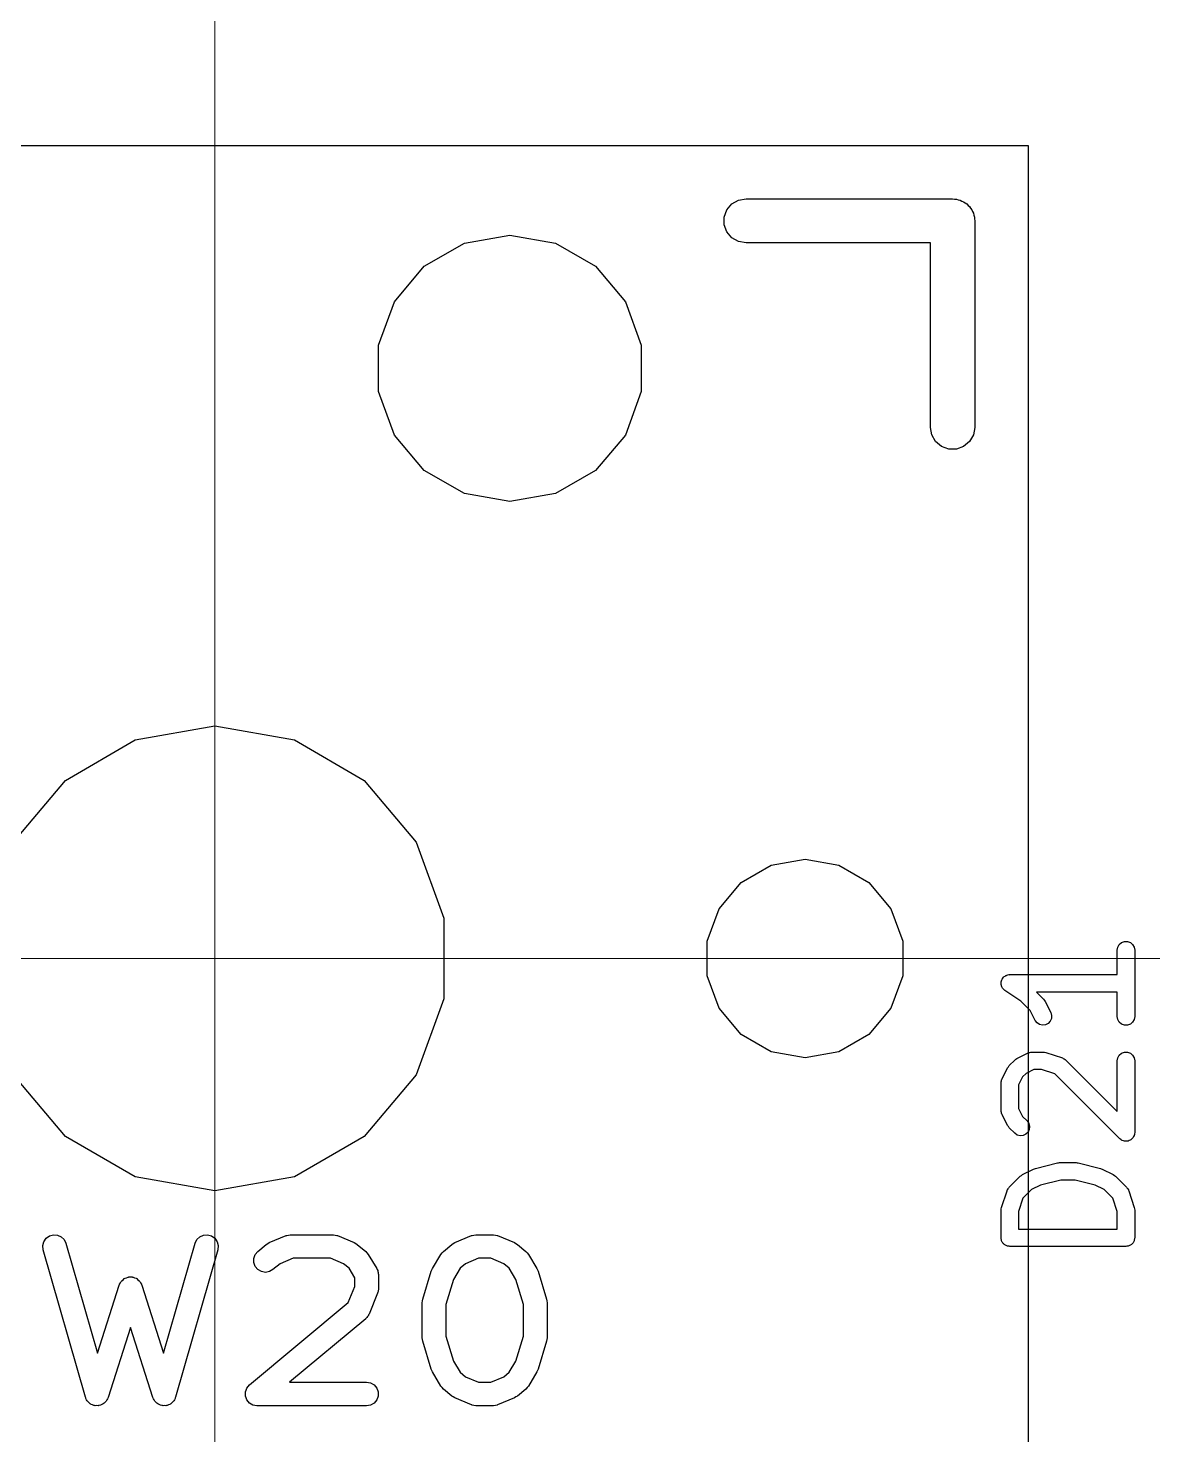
# Model space of a CAD drawing. Header units: millimetres. Extents: x 24 to 200, y 24 to 188.
# Drawn here: x 61.42 to 71.1, y 94.52 to 106.63 of the extents above; entities that cross this region are included whole.
import ezdxf

# ---------------------------------------------------------------- set-up
doc = ezdxf.new("R2010")
doc.units = ezdxf.units.MM
doc.layers.add('3_SwitchPlate', color=6, linetype='Continuous')
doc.layers.add('7_PCBサンプル', color=7, linetype='Continuous')
doc.layers.add('補助線', color=4, linetype='Continuous', lineweight=5, transparency=0.5)

# ---------------------------------------------------------------- blocks, each defined once
blk = doc.blocks.new('hhskb2-F.SilkS')
at = {"layer": '7_PCBサンプル'}
for p, q in [((54.4495, -81.5041), (54.5068, -81.471)), ((54.5068, -81.471), (54.572, -81.4595)), ((54.572, -81.4595), (56.35, -81.4595)), ((56.35, -81.4595), (56.3664, -81.4624)), ((56.3664, -81.4624), (56.3831, -81.4624)), ((56.3831, -81.4624), (56.3987, -81.4681)), ((56.3987, -81.4681), (56.4152, -81.471)), ((56.4152, -81.471), (56.4296, -81.4793)), ((56.4296, -81.4793), (56.4452, -81.485)), ((56.4452, -81.485), (56.458, -81.4957)), ((56.458, -81.4957), (56.4725, -81.5041)), ((54.3844, -81.6169), (54.407, -81.5547)), ((54.3844, -81.6831), (54.3844, -81.6169)), ((54.407, -81.5547), (54.4495, -81.5041)), ((56.4725, -81.5041), (56.4832, -81.5168)), ((56.4832, -81.5168), (56.4959, -81.5275)), ((56.4959, -81.5275), (56.5043, -81.542)), ((56.5043, -81.542), (56.515, -81.5547)), ((56.515, -81.5547), (56.5207, -81.5704)), ((56.5207, -81.5704), (56.529, -81.5848)), ((56.529, -81.5848), (56.5319, -81.6013)), ((56.5319, -81.6013), (56.5376, -81.6169)), ((56.5376, -81.6169), (56.5376, -81.6336)), ((54.407, -81.7452), (54.3844, -81.6831)), ((56.5376, -81.6336), (56.5405, -81.65)), ((56.5405, -81.65), (56.5405, -83.428)), ((51.8025, -82.0411), (52.1476, -81.8418)), ((52.1476, -81.8418), (52.54, -81.7726)), ((52.54, -81.7726), (52.9324, -81.8418)), ((52.9324, -81.8418), (53.2775, -82.0411)), ((54.4495, -81.7959), (54.407, -81.7452)), ((54.5068, -81.829), (54.4495, -81.7959)), ((54.572, -81.8405), (54.5068, -81.829)), ((56.1595, -81.8405), (54.572, -81.8405)), ((56.1595, -83.428), (56.1595, -81.8405)), ((51.5464, -82.3463), (51.8025, -82.0411)), ((53.2775, -82.0411), (53.5336, -82.3463)), ((51.4101, -82.7208), (51.5464, -82.3463)), ((53.5336, -82.3463), (53.6699, -82.7208)), ((51.4101, -83.1192), (51.4101, -82.7208)), ((53.6699, -82.7208), (53.6699, -83.1192)), ((51.5464, -83.4937), (51.4101, -83.1192)), ((53.6699, -83.1192), (53.5336, -83.4937)), ((56.171, -83.4932), (56.1595, -83.428)), ((56.5405, -83.428), (56.529, -83.4932)), ((51.8025, -83.7989), (51.5464, -83.4937)), ((53.5336, -83.4937), (53.2775, -83.7989)), ((56.2041, -83.5505), (56.171, -83.4932)), ((56.2547, -83.593), (56.2041, -83.5505)), ((56.4959, -83.5505), (56.4452, -83.593)), ((56.529, -83.4932), (56.4959, -83.5505)), ((56.3169, -83.6156), (56.2547, -83.593)), ((56.3831, -83.6156), (56.3169, -83.6156)), ((56.4452, -83.593), (56.3831, -83.6156)), ((52.1476, -83.9982), (51.8025, -83.7989)), ((53.2775, -83.7989), (52.9324, -83.9982)), ((52.54, -84.0674), (52.1476, -83.9982)), ((52.9324, -83.9982), (52.54, -84.0674)), ((49.3154, -86.1192), (50, -85.9985)), ((50, -85.9985), (50.6846, -86.1192)), ((48.7134, -86.4667), (49.3154, -86.1192)), ((50.6846, -86.1192), (51.2865, -86.4667)), ((48.2666, -86.9992), (48.7134, -86.4667)), ((51.2865, -86.4667), (51.7334, -86.9992)), ((51.7334, -86.9992), (51.9711, -87.6524)), ((54.7879, -87.1974), (55.08, -87.1458)), ((55.08, -87.1458), (55.3721, -87.1974)), ((54.531, -87.3457), (54.7879, -87.1974)), ((55.3721, -87.1974), (55.629, -87.3457)), ((54.3403, -87.5729), (54.531, -87.3457)), ((55.629, -87.3457), (55.8197, -87.5729)), ((51.9711, -87.6524), (51.9711, -88.3476)), ((54.2388, -87.8517), (54.3403, -87.5729)), ((55.8197, -87.5729), (55.9212, -87.8517)), ((54.2388, -88.1483), (54.2388, -87.8517)), ((55.9212, -87.8517), (55.9212, -88.1483)), ((57.7674, -87.9281), (57.7719, -87.9024)), ((57.7719, -87.9024), (57.7849, -87.8799)), ((57.7849, -87.8799), (57.8049, -87.8631)), ((57.8049, -87.8631), (57.8294, -87.8542)), ((57.8294, -87.8542), (57.8554, -87.8542)), ((57.8554, -87.8542), (57.8799, -87.8631)), ((57.8799, -87.8631), (57.8998, -87.8799)), ((57.8998, -87.8799), (57.9129, -87.9024)), ((57.9129, -87.9024), (57.9174, -87.9281)), ((57.7674, -88.1388), (57.7674, -87.9281)), ((57.9174, -87.9281), (57.9174, -88.4995)), ((54.3403, -88.4271), (54.2388, -88.1483)), ((55.9212, -88.1483), (55.8197, -88.4271)), ((56.7832, -88.1695), (56.7881, -88.162)), ((56.7881, -88.162), (56.7915, -88.1595)), ((56.7915, -88.1595), (56.7942, -88.1564)), ((56.7942, -88.1564), (56.8019, -88.1519)), ((56.8019, -88.1519), (56.8091, -88.1466)), ((56.8091, -88.1466), (56.8131, -88.1454)), ((56.8131, -88.1454), (56.8167, -88.1433)), ((56.8167, -88.1433), (56.8255, -88.1418)), ((56.8255, -88.1418), (56.8341, -88.1393)), ((56.8341, -88.1393), (56.8383, -88.1395)), ((56.8383, -88.1395), (56.8424, -88.1388)), ((56.8424, -88.1388), (57.7674, -88.1388)), ((56.7675, -88.209), (56.7685, -88.2049)), ((56.7685, -88.2179), (56.7675, -88.209)), ((56.7685, -88.2008), (56.7716, -88.1924)), ((56.7685, -88.2049), (56.7685, -88.2008)), ((56.7685, -88.2268), (56.7685, -88.2179)), ((56.7699, -88.2307), (56.7685, -88.2268)), ((56.7704, -88.2349), (56.7699, -88.2307)), ((56.7744, -88.2429), (56.7704, -88.2349)), ((56.7716, -88.1924), (56.7737, -88.1837)), ((56.7737, -88.1837), (56.776, -88.1802)), ((56.7774, -88.2513), (56.7744, -88.2429)), ((56.776, -88.1802), (56.7774, -88.1763)), ((56.7774, -88.1763), (56.7832, -88.1695)), ((56.7801, -88.2545), (56.7774, -88.2513)), ((56.7819, -88.2582), (56.7801, -88.2545)), ((56.7884, -88.2644), (56.7819, -88.2582)), ((56.7942, -88.2713), (56.7884, -88.2644)), ((56.7978, -88.2733), (56.7942, -88.2713)), ((56.8008, -88.2762), (56.7978, -88.2733)), ((56.9375, -88.3673), (56.8008, -88.2762)), ((51.9711, -88.3476), (51.7334, -89.0008)), ((57.0188, -88.4487), (56.9375, -88.3673)), ((57.7674, -88.2888), (57.0711, -88.2888)), ((57.0711, -88.2888), (57.1335, -88.3513)), ((57.1335, -88.3513), (57.1404, -88.3611)), ((57.1404, -88.3611), (57.1476, -88.3707)), ((57.1476, -88.3707), (57.1952, -88.466)), ((57.7674, -88.4995), (57.7674, -88.2888)), ((54.531, -88.6543), (54.3403, -88.4271)), ((55.8197, -88.4271), (55.629, -88.6543)), ((57.061, -88.5331), (57.0188, -88.4487)), ((57.201, -88.5169), (57.1907, -88.5408)), ((57.1952, -88.466), (57.2026, -88.4909)), ((57.2026, -88.4909), (57.201, -88.5169)), ((57.7719, -88.5252), (57.7674, -88.4995)), ((57.7849, -88.5477), (57.7719, -88.5252)), ((57.9129, -88.5252), (57.8998, -88.5477)), ((57.9174, -88.4995), (57.9129, -88.5252)), ((57.0765, -88.554), (57.061, -88.5331)), ((57.0983, -88.5683), (57.0765, -88.554)), ((57.1236, -88.5744), (57.0983, -88.5683)), ((57.1495, -88.5714), (57.1236, -88.5744)), ((57.1728, -88.5598), (57.1495, -88.5714)), ((57.1907, -88.5408), (57.1728, -88.5598)), ((57.8049, -88.5645), (57.7849, -88.5477)), ((57.8294, -88.5734), (57.8049, -88.5645)), ((57.8554, -88.5734), (57.8294, -88.5734)), ((57.8799, -88.5645), (57.8554, -88.5734)), ((57.8998, -88.5477), (57.8799, -88.5645)), ((54.7879, -88.8026), (54.531, -88.6543)), ((55.629, -88.6543), (55.3721, -88.8026)), ((55.08, -88.8541), (54.7879, -88.8026)), ((55.3721, -88.8026), (55.08, -88.8541)), ((56.837, -88.9227), (56.8846, -88.8751)), ((56.8846, -88.8751), (56.8944, -88.8682)), ((56.8944, -88.8682), (56.9041, -88.861)), ((56.9041, -88.861), (56.9993, -88.8134)), ((56.9993, -88.8134), (57.0035, -88.8122)), ((57.0035, -88.8122), (57.0072, -88.81)), ((57.0072, -88.81), (57.0159, -88.8085)), ((57.0159, -88.8085), (57.0243, -88.806)), ((57.0243, -88.806), (57.0286, -88.8062)), ((57.0286, -88.8062), (57.0329, -88.8055)), ((57.0329, -88.8055), (57.1281, -88.8055)), ((57.1281, -88.8055), (57.1399, -88.8076)), ((57.1399, -88.8076), (57.1518, -88.8093)), ((57.1518, -88.8093), (57.2947, -88.8569)), ((57.2947, -88.8569), (57.2985, -88.859)), ((57.2985, -88.859), (57.3026, -88.8601)), ((57.3026, -88.8601), (57.3098, -88.8652)), ((57.3098, -88.8652), (57.3176, -88.8693)), ((57.3176, -88.8693), (57.3204, -88.8726)), ((57.3204, -88.8726), (57.324, -88.8751)), ((57.324, -88.8751), (57.7674, -89.3185)), ((57.7674, -88.8805), (57.7719, -88.8548)), ((57.7674, -89.3185), (57.7674, -88.8805)), ((57.7719, -88.8548), (57.7849, -88.8323)), ((57.7849, -88.8323), (57.8049, -88.8155)), ((57.8049, -88.8155), (57.8294, -88.8066)), ((57.8294, -88.8066), (57.8554, -88.8066)), ((57.8554, -88.8066), (57.8799, -88.8155)), ((57.8799, -88.8155), (57.8998, -88.8323)), ((57.8998, -88.8323), (57.9129, -88.8548)), ((57.9129, -88.8548), (57.9174, -88.8805)), ((57.9174, -88.8805), (57.9174, -89.4995)), ((48.7134, -89.5332), (48.2666, -89.0008)), ((51.7334, -89.0008), (51.2865, -89.5332)), ((56.7753, -89.0374), (56.8229, -88.9422)), ((56.8229, -88.9422), (56.8301, -88.9325)), ((56.8301, -88.9325), (56.837, -88.9227)), ((56.982, -88.9897), (56.9516, -89.0201)), ((57.0506, -88.9555), (56.982, -88.9897)), ((57.1159, -88.9555), (57.0506, -88.9555)), ((57.2304, -88.9936), (57.1159, -88.9555)), ((57.7893, -89.5526), (57.2304, -88.9936)), ((56.7674, -89.071), (56.7681, -89.0667)), ((56.7674, -89.309), (56.7674, -89.071)), ((56.7679, -89.0624), (56.7704, -89.054)), ((56.7681, -89.0667), (56.7679, -89.0624)), ((56.7704, -89.054), (56.7719, -89.0453)), ((56.7719, -89.0453), (56.7741, -89.0416)), ((56.7741, -89.0416), (56.7753, -89.0374)), ((56.9516, -89.0201), (56.9174, -89.0887)), ((56.9174, -89.0887), (56.9174, -89.2913)), ((56.7681, -89.3133), (56.7674, -89.309)), ((56.7679, -89.3176), (56.7681, -89.3133)), ((56.7704, -89.326), (56.7679, -89.3176)), ((56.7719, -89.3347), (56.7704, -89.326)), ((56.7741, -89.3384), (56.7719, -89.3347)), ((56.7753, -89.3426), (56.7741, -89.3384)), ((56.8229, -89.4378), (56.7753, -89.3426)), ((56.9174, -89.2913), (56.9516, -89.3599)), ((56.9516, -89.3599), (56.9907, -89.3989)), ((56.8301, -89.4475), (56.8229, -89.4378)), ((56.837, -89.4573), (56.8301, -89.4475)), ((56.8846, -89.5049), (56.837, -89.4573)), ((56.9991, -89.4949), (56.9806, -89.5133)), ((56.9907, -89.3989), (57.0056, -89.4202)), ((57.0101, -89.4713), (56.9991, -89.4949)), ((57.0056, -89.4202), (57.0123, -89.4454)), ((57.0123, -89.4454), (57.0101, -89.4713)), ((49.3154, -89.8808), (48.7134, -89.5332)), ((51.2865, -89.5332), (50.6846, -89.8808)), ((56.9059, -89.5199), (56.8846, -89.5049)), ((56.9311, -89.5266), (56.9059, -89.5199)), ((56.957, -89.5243), (56.9311, -89.5266)), ((56.9806, -89.5133), (56.957, -89.5243)), ((57.7974, -89.5582), (57.7893, -89.5526)), ((57.8049, -89.5645), (57.7974, -89.5582)), ((57.808, -89.5656), (57.8049, -89.5645)), ((57.8107, -89.5675), (57.808, -89.5656)), ((57.8202, -89.57), (57.8107, -89.5675)), ((57.8294, -89.5734), (57.8202, -89.57)), ((57.8327, -89.5734), (57.8294, -89.5734)), ((57.8358, -89.5742), (57.8327, -89.5734)), ((57.8456, -89.5734), (57.8358, -89.5742)), ((57.8554, -89.5734), (57.8456, -89.5734)), ((57.8585, -89.5723), (57.8554, -89.5734)), ((57.8618, -89.572), (57.8585, -89.5723)), ((57.8707, -89.5678), (57.8618, -89.572)), ((57.8799, -89.5645), (57.8707, -89.5678)), ((57.8824, -89.5624), (57.8799, -89.5645)), ((57.8854, -89.561), (57.8824, -89.5624)), ((57.8923, -89.554), (57.8854, -89.561)), ((57.8998, -89.5477), (57.8923, -89.554)), ((57.9015, -89.5449), (57.8998, -89.5477)), ((57.9038, -89.5425), (57.9015, -89.5449)), ((57.908, -89.5337), (57.9038, -89.5425)), ((57.9129, -89.5252), (57.908, -89.5337)), ((57.9134, -89.5219), (57.9129, -89.5252)), ((57.9148, -89.5189), (57.9134, -89.5219)), ((57.9157, -89.5092), (57.9148, -89.5189)), ((57.9174, -89.4995), (57.9157, -89.5092)), ((56.9517, -89.861), (57.0469, -89.8134)), ((57.0469, -89.8134), (57.0548, -89.8111)), ((57.0548, -89.8111), (57.0623, -89.8077)), ((57.0623, -89.8077), (57.2528, -89.7601)), ((57.2528, -89.7601), (57.2619, -89.7595)), ((57.2619, -89.7595), (57.271, -89.7579)), ((57.271, -89.7579), (57.4138, -89.7579)), ((57.4138, -89.7579), (57.4228, -89.7595)), ((57.4228, -89.7595), (57.432, -89.7601)), ((57.432, -89.7601), (57.6225, -89.8077)), ((57.6225, -89.8077), (57.63, -89.8111)), ((57.63, -89.8111), (57.6378, -89.8134)), ((57.6378, -89.8134), (57.7331, -89.861)), ((50, -90.0015), (49.3154, -89.8808)), ((50.6846, -89.8808), (50, -90.0015)), ((56.8271, -89.9844), (56.8313, -89.9767)), ((56.8313, -89.9767), (56.8345, -89.9738)), ((56.8345, -89.9738), (56.837, -89.9703)), ((56.837, -89.9703), (56.9322, -89.8751)), ((56.9322, -89.8751), (56.942, -89.8682)), ((56.942, -89.8682), (56.9517, -89.861)), ((57.1067, -89.9512), (57.0297, -89.9897)), ((57.2802, -89.9079), (57.1067, -89.9512)), ((57.4046, -89.9079), (57.2802, -89.9079)), ((57.5781, -89.9512), (57.4046, -89.9079)), ((57.6551, -89.9897), (57.5781, -89.9512)), ((57.7331, -89.861), (57.7427, -89.8682)), ((57.7427, -89.8682), (57.7526, -89.8751)), ((57.7526, -89.8751), (57.8478, -89.9703)), ((57.8478, -89.9703), (57.8503, -89.9738)), ((57.8503, -89.9738), (57.8535, -89.9767)), ((57.8535, -89.9767), (57.8577, -89.9844)), ((56.7712, -90.1425), (56.8188, -89.9996)), ((56.8188, -89.9996), (56.8209, -89.9958)), ((56.8209, -89.9958), (56.822, -89.9916)), ((56.822, -89.9916), (56.8271, -89.9844)), ((56.9556, -90.0638), (56.9174, -90.1784)), ((57.0297, -89.9897), (56.9556, -90.0638)), ((57.7292, -90.0638), (57.6551, -89.9897)), ((57.7674, -90.1784), (57.7292, -90.0638)), ((57.8577, -89.9844), (57.8627, -89.9916)), ((57.8627, -89.9916), (57.8639, -89.9958)), ((57.8639, -89.9958), (57.8659, -89.9996)), ((57.8659, -89.9996), (57.9135, -90.1425)), ((56.7674, -90.1662), (56.7695, -90.1543)), ((56.7674, -90.4043), (56.7674, -90.1662)), ((56.7695, -90.1543), (56.7712, -90.1425)), ((56.9174, -90.1784), (56.9174, -90.3293)), ((57.7674, -90.3293), (57.7674, -90.1784)), ((57.9135, -90.1425), (57.9153, -90.1543)), ((57.9153, -90.1543), (57.9174, -90.1662)), ((57.9174, -90.1662), (57.9174, -90.4043)), ((56.9174, -90.3293), (57.7674, -90.3293)), ((48.5198, -90.4723), (48.5284, -90.4381)), ((48.5284, -90.4381), (48.5481, -90.4089)), ((48.5481, -90.4089), (48.5767, -90.3882)), ((48.5767, -90.3882), (48.6106, -90.3785)), ((48.6106, -90.3785), (48.6458, -90.381)), ((48.6458, -90.381), (48.678, -90.3953)), ((48.678, -90.3953), (48.7034, -90.4199)), ((48.7034, -90.4199), (48.7188, -90.4516)), ((48.7188, -90.4516), (48.9895, -91.399)), ((49.5591, -91.399), (49.8297, -90.4516)), ((49.8297, -90.4516), (49.8452, -90.4199)), ((49.8452, -90.4199), (49.8705, -90.3953)), ((49.8705, -90.3953), (49.9028, -90.381)), ((49.9028, -90.381), (49.938, -90.3785)), ((49.938, -90.3785), (49.9719, -90.3882)), ((49.9719, -90.3882), (50.0004, -90.4089)), ((50.0004, -90.4089), (50.0202, -90.4381)), ((50.0202, -90.4381), (50.0288, -90.4723)), ((50.3704, -90.5224), (50.443, -90.4619)), ((50.443, -90.4619), (50.4561, -90.4544)), ((50.4561, -90.4544), (50.4689, -90.4462)), ((50.4689, -90.4462), (50.6141, -90.3857)), ((50.6141, -90.3857), (50.6164, -90.3852)), ((50.6164, -90.3852), (50.6184, -90.3841)), ((50.6184, -90.3841), (50.6335, -90.3814)), ((50.6335, -90.3814), (50.6485, -90.378)), ((50.6485, -90.378), (50.6508, -90.3783)), ((50.6508, -90.3783), (50.6531, -90.3779)), ((50.6531, -90.3779), (51.016, -90.3779)), ((51.016, -90.3779), (51.0183, -90.3783)), ((51.0183, -90.3783), (51.0206, -90.378)), ((51.0206, -90.378), (51.0356, -90.3814)), ((51.0356, -90.3814), (51.0507, -90.3841)), ((51.0507, -90.3841), (51.0528, -90.3852)), ((51.0528, -90.3852), (51.0551, -90.3857)), ((51.0551, -90.3857), (51.2002, -90.4462)), ((51.2002, -90.4462), (51.213, -90.4544)), ((51.213, -90.4544), (51.2262, -90.4619)), ((51.2262, -90.4619), (51.2988, -90.5224)), ((51.967, -90.5224), (52.0395, -90.4619)), ((52.0395, -90.4619), (52.0527, -90.4544)), ((52.0527, -90.4544), (52.0655, -90.4462)), ((52.0655, -90.4462), (52.2106, -90.3857)), ((52.2106, -90.3857), (52.2129, -90.3852)), ((52.2129, -90.3852), (52.215, -90.3841)), ((52.215, -90.3841), (52.2301, -90.3814)), ((52.2301, -90.3814), (52.2451, -90.378)), ((52.2451, -90.378), (52.2474, -90.3783)), ((52.2474, -90.3783), (52.2497, -90.3779)), ((52.2497, -90.3779), (52.3949, -90.3779)), ((52.3949, -90.3779), (52.3972, -90.3783)), ((52.3972, -90.3783), (52.3995, -90.378)), ((52.3995, -90.378), (52.4145, -90.3814)), ((52.4145, -90.3814), (52.4296, -90.3841)), ((52.4296, -90.3841), (52.4316, -90.3852)), ((52.4316, -90.3852), (52.4339, -90.3857)), ((52.4339, -90.3857), (52.5791, -90.4462)), ((52.5791, -90.4462), (52.5919, -90.4544)), ((52.5919, -90.4544), (52.605, -90.4619)), ((52.605, -90.4619), (52.6776, -90.5224)), ((56.7685, -90.4107), (56.7674, -90.4043)), ((56.7685, -90.4173), (56.7685, -90.4107)), ((56.7708, -90.4235), (56.7685, -90.4173)), ((56.7719, -90.4299), (56.7708, -90.4235)), ((56.7752, -90.4356), (56.7719, -90.4299)), ((56.7774, -90.4418), (56.7752, -90.4356)), ((56.7816, -90.4468), (56.7774, -90.4418)), ((56.7849, -90.4525), (56.7816, -90.4468)), ((56.79, -90.4567), (56.7849, -90.4525)), ((56.7942, -90.4617), (56.79, -90.4567)), ((56.7999, -90.465), (56.7942, -90.4617)), ((57.8906, -90.4617), (57.8849, -90.465)), ((57.8948, -90.4567), (57.8906, -90.4617)), ((57.8998, -90.4525), (57.8948, -90.4567)), ((57.9031, -90.4468), (57.8998, -90.4525)), ((57.9073, -90.4418), (57.9031, -90.4468)), ((57.9096, -90.4356), (57.9073, -90.4418)), ((57.9129, -90.4299), (57.9096, -90.4356)), ((57.914, -90.4235), (57.9129, -90.4299)), ((57.9162, -90.4173), (57.914, -90.4235)), ((57.9174, -90.4043), (57.9162, -90.4107)), ((57.9162, -90.4107), (57.9162, -90.4173)), ((48.5235, -90.5074), (48.5198, -90.4723)), ((48.8863, -91.7774), (48.5235, -90.5074)), ((50.0251, -90.5074), (49.6623, -91.7774)), ((50.0288, -90.4723), (50.0251, -90.5074)), ((50.3353, -90.6178), (50.3354, -90.5825)), ((50.3354, -90.5825), (50.3476, -90.5494)), ((50.3476, -90.5494), (50.3704, -90.5224)), ((50.6735, -90.5811), (50.5612, -90.6279)), ((50.9957, -90.5811), (50.6735, -90.5811)), ((51.1079, -90.6279), (50.9957, -90.5811)), ((51.2988, -90.5224), (51.3097, -90.5354)), ((51.3097, -90.5354), (51.3208, -90.5482)), ((51.3208, -90.5482), (51.3934, -90.6692)), ((51.8723, -90.6692), (51.9449, -90.5482)), ((51.9449, -90.5482), (51.956, -90.5354)), ((51.956, -90.5354), (51.967, -90.5224)), ((52.27, -90.5811), (52.1578, -90.6279)), ((52.3745, -90.5811), (52.27, -90.5811)), ((52.4868, -90.6279), (52.3745, -90.5811)), ((52.6776, -90.5224), (52.6886, -90.5354)), ((52.6886, -90.5354), (52.6997, -90.5482)), ((52.6997, -90.5482), (52.7723, -90.6692)), ((56.8049, -90.4692), (56.7999, -90.465)), ((56.811, -90.4715), (56.8049, -90.4692)), ((56.8167, -90.4748), (56.811, -90.4715)), ((56.8232, -90.4759), (56.8167, -90.4748)), ((56.8294, -90.4781), (56.8232, -90.4759)), ((56.8359, -90.4781), (56.8294, -90.4781)), ((56.8424, -90.4793), (56.8359, -90.4781)), ((57.8424, -90.4793), (56.8424, -90.4793)), ((57.8488, -90.4781), (57.8424, -90.4793)), ((57.8554, -90.4781), (57.8488, -90.4781)), ((57.8616, -90.4759), (57.8554, -90.4781)), ((57.868, -90.4748), (57.8616, -90.4759)), ((57.8737, -90.4715), (57.868, -90.4748)), ((57.8799, -90.4692), (57.8737, -90.4715)), ((57.8849, -90.465), (57.8799, -90.4692)), ((50.3473, -90.651), (50.3353, -90.6178)), ((50.3699, -90.6781), (50.3473, -90.651)), ((50.4004, -90.6958), (50.3699, -90.6781)), ((50.4351, -90.7021), (50.4004, -90.6958)), ((50.4699, -90.6961), (50.4351, -90.7021)), ((50.5005, -90.6785), (50.4699, -90.6961)), ((50.5612, -90.6279), (50.5005, -90.6785)), ((51.1554, -90.6675), (51.1079, -90.6279)), ((51.2047, -90.7496), (51.1554, -90.6675)), ((51.3934, -90.6692), (51.3969, -90.6782)), ((51.3969, -90.6782), (51.4018, -90.6867)), ((51.4018, -90.6867), (51.4032, -90.6946)), ((51.4032, -90.6946), (51.406, -90.7021)), ((51.406, -90.7021), (51.4062, -90.7118)), ((51.7895, -90.9341), (51.8621, -90.6922)), ((51.8621, -90.6922), (51.8678, -90.681)), ((51.8678, -90.681), (51.8723, -90.6692)), ((52.1103, -90.6675), (52.0531, -90.7628)), ((52.1578, -90.6279), (52.1103, -90.6675)), ((52.5343, -90.6675), (52.4868, -90.6279)), ((52.5915, -90.7628), (52.5343, -90.6675)), ((52.7723, -90.6692), (52.7768, -90.681)), ((52.7768, -90.681), (52.7825, -90.6922)), ((52.7825, -90.6922), (52.855, -90.9341)), ((48.9895, -91.399), (49.1775, -90.8114)), ((49.1775, -90.8114), (49.1794, -90.8078)), ((49.1794, -90.8078), (49.1803, -90.8039)), ((49.1803, -90.8039), (49.1876, -90.7923)), ((49.1876, -90.7923), (49.1939, -90.7802)), ((49.1939, -90.7802), (49.1969, -90.7775)), ((49.1969, -90.7775), (49.1991, -90.7741)), ((49.1991, -90.7741), (49.2099, -90.7657)), ((49.2099, -90.7657), (49.2201, -90.7565)), ((49.2201, -90.7565), (49.2238, -90.7549)), ((49.2238, -90.7549), (49.227, -90.7525)), ((49.227, -90.7525), (49.24, -90.7483)), ((49.24, -90.7483), (49.2527, -90.7431)), ((49.2527, -90.7431), (49.2568, -90.7429)), ((49.2568, -90.7429), (49.2606, -90.7417)), ((49.2606, -90.7417), (49.2743, -90.7422)), ((49.2743, -90.7422), (49.288, -90.7417)), ((49.288, -90.7417), (49.2918, -90.7429)), ((49.2918, -90.7429), (49.2959, -90.7431)), ((49.2959, -90.7431), (49.3085, -90.7483)), ((49.3085, -90.7483), (49.3216, -90.7525)), ((49.3216, -90.7525), (49.3248, -90.7549)), ((49.3248, -90.7549), (49.3285, -90.7565)), ((49.3285, -90.7565), (49.3387, -90.7657)), ((49.3387, -90.7657), (49.3495, -90.7741)), ((49.3495, -90.7741), (49.3516, -90.7775)), ((49.3516, -90.7775), (49.3546, -90.7802)), ((49.3546, -90.7802), (49.361, -90.7923)), ((49.361, -90.7923), (49.3683, -90.8039)), ((49.3683, -90.8039), (49.3692, -90.8078)), ((49.3692, -90.8078), (49.3711, -90.8114)), ((49.3711, -90.8114), (49.5591, -91.399)), ((51.1489, -90.9622), (51.2047, -90.8228)), ((51.2047, -90.8228), (51.2047, -90.7496)), ((51.4062, -90.7118), (51.4079, -90.7214)), ((51.4079, -90.7214), (51.4079, -90.8424)), ((52.0531, -90.7628), (51.9885, -90.9782)), ((52.6561, -90.9782), (52.5915, -90.7628)), ((51.4006, -90.8801), (51.328, -91.0615)), ((51.4009, -90.8785), (51.4006, -90.8801)), ((51.4018, -90.8771), (51.4009, -90.8785)), ((51.4045, -90.8613), (51.4018, -90.8771)), ((51.4078, -90.8456), (51.4045, -90.8613)), ((51.4079, -90.8424), (51.4076, -90.844)), ((51.4076, -90.844), (51.4078, -90.8456)), ((51.7853, -90.9633), (51.7878, -90.9488)), ((51.7878, -90.9488), (51.7895, -90.9341)), ((52.855, -90.9341), (52.8568, -90.9488)), ((52.8568, -90.9488), (52.8593, -90.9633)), ((50.2978, -91.6715), (51.1489, -90.9622)), ((51.3241, -91.0679), (51.3215, -91.0749)), ((51.328, -91.0615), (51.3241, -91.0679)), ((51.7853, -91.2657), (51.7853, -90.9633)), ((51.9885, -90.9782), (51.9885, -91.2508)), ((52.6561, -91.2508), (52.6561, -90.9782)), ((52.8593, -90.9633), (52.8593, -91.2657)), ((49.2743, -91.1757), (49.0808, -91.7805)), ((49.4678, -91.7805), (49.2743, -91.1757)), ((51.2988, -91.1019), (50.6435, -91.6479)), ((51.3036, -91.0962), (51.2988, -91.1019)), ((51.3095, -91.0915), (51.3036, -91.0962)), ((51.3149, -91.0828), (51.3095, -91.0915)), ((51.3215, -91.0749), (51.3149, -91.0828)), ((51.7878, -91.2802), (51.7853, -91.2657)), ((51.7895, -91.2949), (51.7878, -91.2802)), ((51.8621, -91.5368), (51.7895, -91.2949)), ((51.9885, -91.2508), (52.0531, -91.4662)), ((52.5915, -91.4662), (52.6561, -91.2508)), ((52.855, -91.2949), (52.7825, -91.5368)), ((52.8568, -91.2802), (52.855, -91.2949)), ((52.8593, -91.2657), (52.8568, -91.2802)), ((51.8678, -91.5481), (51.8621, -91.5368)), ((51.8723, -91.5599), (51.8678, -91.5481)), ((52.0531, -91.4662), (52.1103, -91.5615)), ((52.5343, -91.5615), (52.5915, -91.4662)), ((52.7768, -91.5481), (52.7723, -91.5599)), ((52.7825, -91.5368), (52.7768, -91.5481)), ((50.2864, -91.685), (50.2976, -91.6717)), ((50.2976, -91.6717), (50.2977, -91.6716)), ((50.2977, -91.6716), (50.2978, -91.6715)), ((50.6435, -91.6479), (51.3063, -91.6479)), ((51.3063, -91.6479), (51.341, -91.6541)), ((51.341, -91.6541), (51.3716, -91.6717)), ((51.3716, -91.6717), (51.3943, -91.6987)), ((51.9449, -91.6808), (51.8723, -91.5599)), ((52.1103, -91.5615), (52.1578, -91.6012)), ((52.1578, -91.6012), (52.27, -91.6479)), ((52.27, -91.6479), (52.3745, -91.6479)), ((52.3745, -91.6479), (52.4868, -91.6012)), ((52.4868, -91.6012), (52.5343, -91.5615)), ((52.7723, -91.5599), (52.6997, -91.6808)), ((48.8888, -91.7825), (48.8863, -91.7774)), ((48.89, -91.788), (48.8888, -91.7825)), ((48.8964, -91.7983), (48.89, -91.788)), ((49.0768, -91.7909), (49.07, -91.801)), ((49.0781, -91.7855), (49.0768, -91.7909)), ((49.0808, -91.7805), (49.0781, -91.7855)), ((49.4704, -91.7855), (49.4678, -91.7805)), ((49.4718, -91.7909), (49.4704, -91.7855)), ((49.4786, -91.801), (49.4718, -91.7909)), ((49.6586, -91.788), (49.6521, -91.7983)), ((49.6598, -91.7825), (49.6586, -91.788)), ((49.6623, -91.7774), (49.6598, -91.7825)), ((50.2627, -91.7668), (50.2628, -91.7492)), ((50.2628, -91.767), (50.2627, -91.7668)), ((50.2628, -91.7319), (50.2629, -91.7317)), ((50.2628, -91.7492), (50.2628, -91.7319)), ((50.2628, -91.7672), (50.2628, -91.767)), ((50.2687, -91.7835), (50.2628, -91.7672)), ((50.2629, -91.7315), (50.2689, -91.7151)), ((50.2629, -91.7317), (50.2629, -91.7315)), ((50.2747, -91.8), (50.2687, -91.7835)), ((50.2689, -91.7151), (50.2749, -91.6987)), ((50.2749, -91.6987), (50.275, -91.6986)), ((50.275, -91.6984), (50.2864, -91.685)), ((50.275, -91.6986), (50.275, -91.6984)), ((51.3943, -91.6987), (51.4063, -91.7319)), ((51.4063, -91.7672), (51.3943, -91.8003)), ((51.4063, -91.7319), (51.4063, -91.7672)), ((51.956, -91.6936), (51.9449, -91.6808)), ((51.967, -91.7066), (51.956, -91.6936)), ((52.0395, -91.7671), (51.967, -91.7066)), ((52.0527, -91.7746), (52.0395, -91.7671)), ((52.0655, -91.7828), (52.0527, -91.7746)), ((52.2106, -91.8433), (52.0655, -91.7828)), ((52.5791, -91.7828), (52.4339, -91.8433)), ((52.5919, -91.7746), (52.5791, -91.7828)), ((52.605, -91.7671), (52.5919, -91.7746)), ((52.6776, -91.7066), (52.605, -91.7671)), ((52.6886, -91.6936), (52.6776, -91.7066)), ((52.6997, -91.6808), (52.6886, -91.6936)), ((48.9017, -91.8092), (48.8964, -91.7983)), ((48.9058, -91.8131), (48.9017, -91.8092)), ((48.9088, -91.8178), (48.9058, -91.8131)), ((48.9184, -91.8253), (48.9088, -91.8178)), ((48.9271, -91.8337), (48.9184, -91.8253)), ((48.9322, -91.836), (48.9271, -91.8337)), ((48.9367, -91.8394), (48.9322, -91.836)), ((48.9483, -91.8431), (48.9367, -91.8394)), ((48.9593, -91.8481), (48.9483, -91.8431)), ((48.9649, -91.8485), (48.9593, -91.8481)), ((48.9703, -91.8502), (48.9649, -91.8485)), ((48.9824, -91.8497), (48.9703, -91.8502)), ((48.9945, -91.8506), (48.9824, -91.8497)), ((48.9999, -91.849), (48.9945, -91.8506)), ((49.0056, -91.8488), (48.9999, -91.849)), ((49.0168, -91.8442), (49.0056, -91.8488)), ((49.0285, -91.8409), (49.0168, -91.8442)), ((49.033, -91.8376), (49.0285, -91.8409)), ((49.0382, -91.8354), (49.033, -91.8376)), ((49.0472, -91.8273), (49.0382, -91.8354)), ((49.057, -91.8202), (49.0472, -91.8273)), ((49.0602, -91.8155), (49.057, -91.8202)), ((49.0643, -91.8117), (49.0602, -91.8155)), ((49.07, -91.801), (49.0643, -91.8117)), ((49.4842, -91.8117), (49.4786, -91.801)), ((49.4884, -91.8155), (49.4842, -91.8117)), ((49.4916, -91.8202), (49.4884, -91.8155)), ((49.5014, -91.8273), (49.4916, -91.8202)), ((49.5103, -91.8354), (49.5014, -91.8273)), ((49.5156, -91.8376), (49.5103, -91.8354)), ((49.5201, -91.8409), (49.5156, -91.8376)), ((49.5318, -91.8442), (49.5201, -91.8409)), ((49.543, -91.8488), (49.5318, -91.8442)), ((49.5486, -91.849), (49.543, -91.8488)), ((49.554, -91.8506), (49.5486, -91.849)), ((49.5661, -91.8497), (49.554, -91.8506)), ((49.5783, -91.8502), (49.5661, -91.8497)), ((49.5836, -91.8485), (49.5783, -91.8502)), ((49.5892, -91.8481), (49.5836, -91.8485)), ((49.6003, -91.8431), (49.5892, -91.8481)), ((49.6119, -91.8394), (49.6003, -91.8431)), ((49.6163, -91.836), (49.6119, -91.8394)), ((49.6215, -91.8337), (49.6163, -91.836)), ((49.6302, -91.8253), (49.6215, -91.8337)), ((49.6398, -91.8178), (49.6302, -91.8253)), ((49.6428, -91.8131), (49.6398, -91.8178)), ((49.6468, -91.8092), (49.6428, -91.8131)), ((49.6521, -91.7983), (49.6468, -91.8092)), ((50.2748, -91.8002), (50.2747, -91.8)), ((50.2749, -91.8003), (50.2748, -91.8002)), ((50.2861, -91.8138), (50.2749, -91.8003)), ((50.2973, -91.8271), (50.2861, -91.8138)), ((50.2974, -91.8272), (50.2973, -91.8271)), ((50.2976, -91.8274), (50.2974, -91.8272)), ((50.3128, -91.8361), (50.2976, -91.8274)), ((50.3278, -91.8449), (50.3128, -91.8361)), ((50.328, -91.8449), (50.3278, -91.8449)), ((50.3281, -91.845), (50.328, -91.8449)), ((50.3454, -91.8481), (50.3281, -91.845)), ((50.3625, -91.8511), (50.3454, -91.8481)), ((50.3627, -91.8511), (50.3625, -91.8511)), ((50.3629, -91.8511), (50.3627, -91.8511)), ((51.3063, -91.8511), (50.3629, -91.8511)), ((51.341, -91.845), (51.3063, -91.8511)), ((51.3716, -91.8274), (51.341, -91.845)), ((51.3943, -91.8003), (51.3716, -91.8274)), ((52.2129, -91.8438), (52.2106, -91.8433)), ((52.215, -91.845), (52.2129, -91.8438)), ((52.2301, -91.8477), (52.215, -91.845)), ((52.2451, -91.851), (52.2301, -91.8477)), ((52.2474, -91.8507), (52.2451, -91.851)), ((52.2497, -91.8511), (52.2474, -91.8507)), ((52.3949, -91.8511), (52.2497, -91.8511)), ((52.3972, -91.8507), (52.3949, -91.8511)), ((52.3995, -91.851), (52.3972, -91.8507)), ((52.4145, -91.8477), (52.3995, -91.851)), ((52.4296, -91.845), (52.4145, -91.8477)), ((52.4316, -91.8438), (52.4296, -91.845)), ((52.4339, -91.8433), (52.4316, -91.8438))]:
    blk.add_line(p, q, dxfattribs=at)

msp = doc.modelspace()

# ---------------------------------------------------------------- linework, layer by layer
at = {"layer": '3_SwitchPlate'}
msp.add_lwpolyline([(56.025, 91.625), (56.025, 105.625), (70.025, 105.625), (70.025, 91.625)], close=True, dxfattribs=at)
at = {"layer": '補助線'}
for p, q in [((63.025, 171.2), (63.025, 69.882)), ((45.855, 98.625), (185.21, 98.625))]:
    msp.add_line(p, q, dxfattribs=at)

# ---------------------------------------------------------------- block references
msp.add_blockref('hhskb2-F.SilkS', (13.025, 186.625))

doc.saveas('drawing.dxf')
